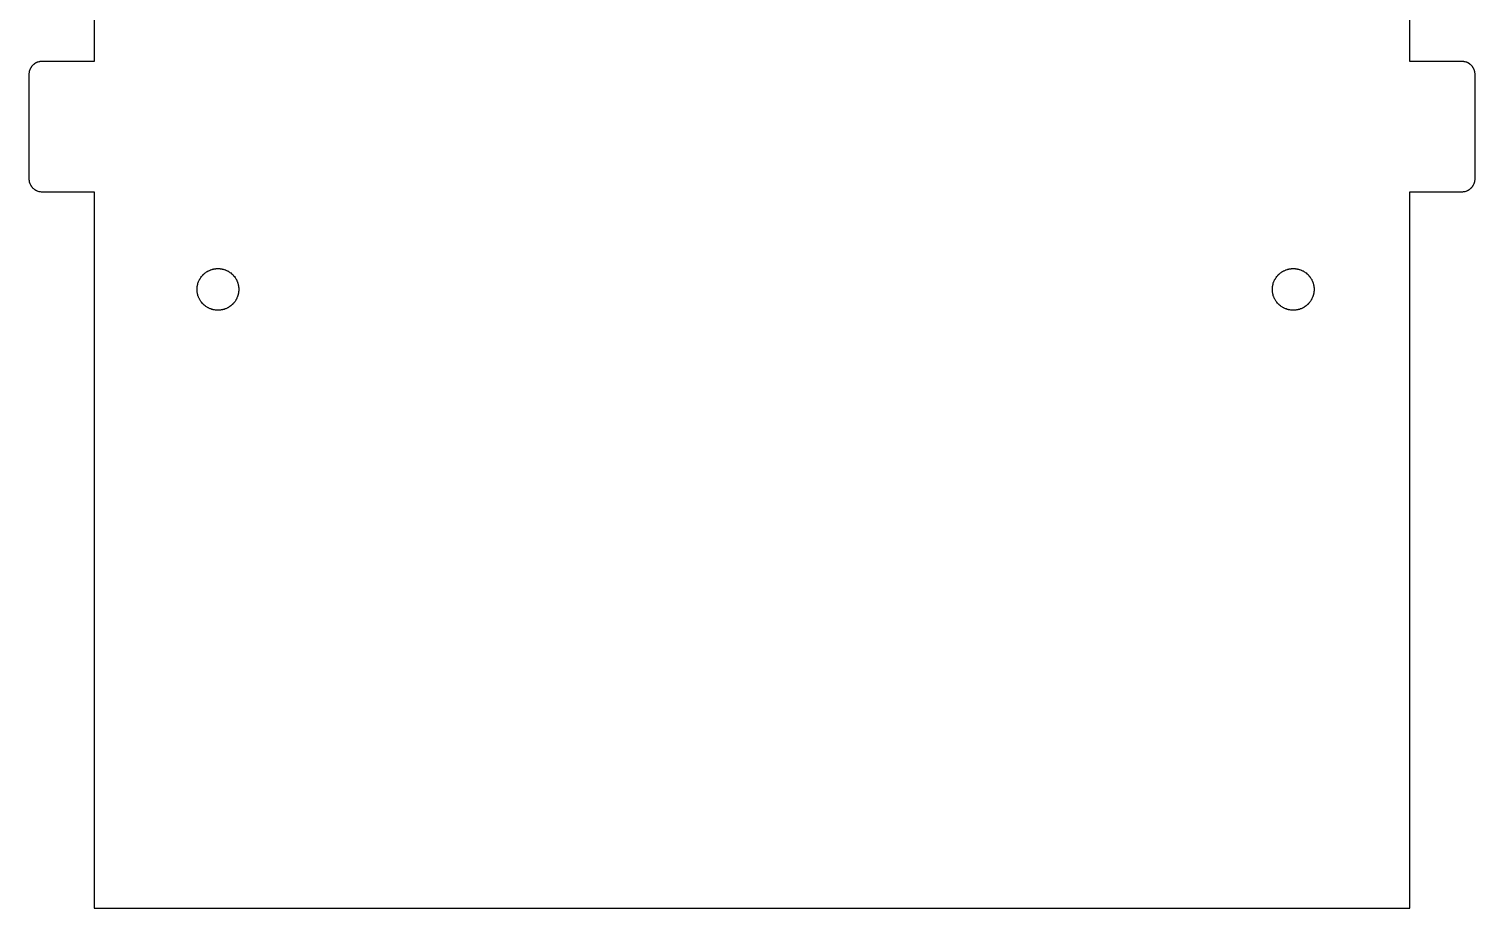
# Model space of a CAD drawing. Header units: metres. Extents: x -5 to 106, y 0 to 135.
# Drawn here: x -5 to 106, y 0 to 67.5 of the extents above; entities that cross this region are included whole.
import ezdxf

# ---------------------------------------------------------------- set-up
doc = ezdxf.new("R2010")
doc.units = ezdxf.units.M

msp = doc.modelspace()

# ---------------------------------------------------------------- linework, layer by layer
for p, q in [((0, 125), (0, 65)), ((100.95, 65), (100.95, 125)), ((-4.93359, 64.3584), (-4.95117, 64.3086)), ((-4.92676, 64.375), (-4.93359, 64.3584)), ((-4.9209, 64.3906), (-4.92676, 64.375)), ((-4.91309, 64.4062), (-4.9209, 64.3906)), ((-4.90625, 64.4229), (-4.91309, 64.4062)), ((-4.88281, 64.4697), (-4.90625, 64.4229)), ((-4.875, 64.4844), (-4.88281, 64.4697)), ((-4.86621, 64.5), (-4.875, 64.4844)), ((-4.85742, 64.5146), (-4.86621, 64.5)), ((-4.84766, 64.5303), (-4.85742, 64.5146)), ((-4.83887, 64.5449), (-4.84766, 64.5303)), ((-4.8291, 64.5596), (-4.83887, 64.5449)), ((-4.81934, 64.5732), (-4.8291, 64.5596)), ((-4.80859, 64.5879), (-4.81934, 64.5732)), ((-4.79883, 64.6016), (-4.80859, 64.5879)), ((-4.77734, 64.6289), (-4.79883, 64.6016)), ((-4.76562, 64.6426), (-4.77734, 64.6289)), ((-4.75488, 64.6562), (-4.76562, 64.6426)), ((-4.71973, 64.6943), (-4.75488, 64.6562)), ((-4.69434, 64.7197), (-4.71973, 64.6943)), ((-4.65625, 64.7549), (-4.69434, 64.7197)), ((-4.64258, 64.7656), (-4.65625, 64.7549)), ((-4.62891, 64.7773), (-4.64258, 64.7656)), ((-4.60156, 64.7988), (-4.62891, 64.7773)), ((-4.58789, 64.8086), (-4.60156, 64.7988)), ((-4.57324, 64.8193), (-4.58789, 64.8086)), ((-4.55957, 64.8291), (-4.57324, 64.8193)), ((-4.54492, 64.8389), (-4.55957, 64.8291)), ((-4.53027, 64.8477), (-4.54492, 64.8389)), ((-4.51465, 64.8574), (-4.53027, 64.8477)), ((-4.5, 64.8662), (-4.51465, 64.8574)), ((-4.48438, 64.875), (-4.5, 64.8662)), ((-4.46973, 64.8828), (-4.48438, 64.875)), ((-4.42285, 64.9062), (-4.46973, 64.8828)), ((-4.40625, 64.9131), (-4.42285, 64.9062)), ((-4.39062, 64.9209), (-4.40625, 64.9131)), ((-4.375, 64.9268), (-4.39062, 64.9209)), ((-4.3584, 64.9336), (-4.375, 64.9268)), ((-4.30859, 64.9512), (-4.3584, 64.9336)), ((-4.24219, 64.9707), (-4.30859, 64.9512)), ((-4.22461, 64.9746), (-4.24219, 64.9707)), ((-4.20801, 64.9785), (-4.22461, 64.9746)), ((-4.19043, 64.9814), (-4.20801, 64.9785)), ((-4.17383, 64.9844), (-4.19043, 64.9814)), ((-4.15625, 64.9873), (-4.17383, 64.9844)), ((-4.13965, 64.9902), (-4.15625, 64.9873)), ((-4.06934, 64.998), (-4.13965, 64.9902)), ((-4.05273, 64.999), (-4.06934, 64.998)), ((-4.03516, 64.999), (-4.05273, 64.999)), ((-4.01758, 65), (-4.03516, 64.999)), ((0, 65), (-4.01758, 65)), ((104.968, 65), (100.95, 65)), ((104.985, 64.999), (104.968, 65)), ((105.002, 64.999), (104.985, 64.999)), ((105.02, 64.998), (105.002, 64.999)), ((105.072, 64.9922), (105.02, 64.998)), ((105.089, 64.9902), (105.072, 64.9922)), ((105.124, 64.9844), (105.089, 64.9902)), ((105.141, 64.9814), (105.124, 64.9844)), ((105.158, 64.9785), (105.141, 64.9814)), ((105.175, 64.9746), (105.158, 64.9785)), ((105.192, 64.9707), (105.175, 64.9746)), ((105.259, 64.9512), (105.192, 64.9707)), ((105.309, 64.9336), (105.259, 64.9512)), ((105.324, 64.9268), (105.309, 64.9336)), ((105.341, 64.9209), (105.324, 64.9268)), ((105.356, 64.9131), (105.341, 64.9209)), ((105.373, 64.9062), (105.356, 64.9131)), ((105.42, 64.8828), (105.373, 64.9062)), ((105.435, 64.875), (105.42, 64.8828)), ((105.45, 64.8662), (105.435, 64.875)), ((105.465, 64.8574), (105.45, 64.8662)), ((105.479, 64.8477), (105.465, 64.8574)), ((105.495, 64.8389), (105.479, 64.8477)), ((105.509, 64.8291), (105.495, 64.8389)), ((105.523, 64.8193), (105.509, 64.8291)), ((105.538, 64.8086), (105.523, 64.8193)), ((105.552, 64.7988), (105.538, 64.8086)), ((105.579, 64.7773), (105.552, 64.7988)), ((105.593, 64.7656), (105.579, 64.7773)), ((105.606, 64.7549), (105.593, 64.7656)), ((105.645, 64.7197), (105.606, 64.7549)), ((105.657, 64.707), (105.645, 64.7197)), ((105.669, 64.6943), (105.657, 64.707)), ((105.682, 64.6816), (105.669, 64.6943)), ((105.705, 64.6562), (105.682, 64.6816)), ((105.716, 64.6426), (105.705, 64.6562)), ((105.728, 64.6289), (105.716, 64.6426)), ((105.749, 64.6016), (105.728, 64.6289)), ((105.759, 64.5879), (105.749, 64.6016)), ((105.77, 64.5732), (105.759, 64.5879)), ((105.779, 64.5596), (105.77, 64.5732)), ((105.789, 64.5449), (105.779, 64.5596)), ((105.798, 64.5303), (105.789, 64.5449)), ((105.808, 64.5146), (105.798, 64.5303)), ((105.816, 64.5), (105.808, 64.5146)), ((105.824, 64.4844), (105.816, 64.5)), ((105.833, 64.4697), (105.824, 64.4844)), ((105.856, 64.4229), (105.833, 64.4697)), ((105.863, 64.4062), (105.856, 64.4229)), ((105.877, 64.375), (105.863, 64.4062)), ((105.884, 64.3584), (105.877, 64.375)), ((105.901, 64.3086), (105.884, 64.3584)), ((-4.99902, 64.0352), (-5, 64.0176)), ((-5, 64.0176), (-5, 55.9824)), ((-4.99805, 64.0693), (-4.99902, 64.0527)), ((-4.99902, 64.0527), (-4.99902, 64.0352)), ((-4.99023, 64.1396), (-4.99805, 64.0693)), ((-4.9873, 64.1562), (-4.99023, 64.1396)), ((-4.98438, 64.1738), (-4.9873, 64.1562)), ((-4.98145, 64.1904), (-4.98438, 64.1738)), ((-4.97852, 64.208), (-4.98145, 64.1904)), ((-4.97461, 64.2246), (-4.97852, 64.208)), ((-4.9707, 64.2422), (-4.97461, 64.2246)), ((-4.95117, 64.3086), (-4.9707, 64.2422)), ((105.916, 64.2588), (105.901, 64.3086)), ((105.92, 64.2422), (105.916, 64.2588)), ((105.925, 64.2246), (105.92, 64.2422)), ((105.928, 64.208), (105.925, 64.2246)), ((105.932, 64.1904), (105.928, 64.208)), ((105.935, 64.1738), (105.932, 64.1904)), ((105.938, 64.1562), (105.935, 64.1738)), ((105.94, 64.1396), (105.938, 64.1562)), ((105.946, 64.0869), (105.94, 64.1396)), ((105.947, 64.0693), (105.946, 64.0869)), ((105.948, 64.0527), (105.947, 64.0693)), ((105.95, 64.0176), (105.948, 64.0527)), ((105.95, 55.9824), (105.95, 64.0176)), ((-5, 55.9824), (-4.99902, 55.9648)), ((-4.99902, 55.9648), (-4.99902, 55.9473)), ((-4.99902, 55.9473), (-4.99805, 55.9307)), ((-4.99805, 55.9307), (-4.99023, 55.8604)), ((-4.99023, 55.8604), (-4.9873, 55.8438)), ((-4.9873, 55.8438), (-4.98438, 55.8262)), ((-4.98438, 55.8262), (-4.98145, 55.8096)), ((-4.98145, 55.8096), (-4.97852, 55.792)), ((-4.97852, 55.792), (-4.97461, 55.7754)), ((-4.97461, 55.7754), (-4.9707, 55.7578)), ((-4.9707, 55.7578), (-4.95117, 55.6914)), ((-4.95117, 55.6914), (-4.93359, 55.6416)), ((-4.93359, 55.6416), (-4.92676, 55.625)), ((-4.92676, 55.625), (-4.9209, 55.6094)), ((-4.9209, 55.6094), (-4.91309, 55.5938)), ((-4.91309, 55.5938), (-4.90625, 55.5771)), ((-4.90625, 55.5771), (-4.88281, 55.5303)), ((-4.88281, 55.5303), (-4.875, 55.5156)), ((-4.875, 55.5156), (-4.86621, 55.5)), ((-4.86621, 55.5), (-4.85742, 55.4854)), ((-4.85742, 55.4854), (-4.84766, 55.4697)), ((105.798, 55.4697), (105.808, 55.4854)), ((105.808, 55.4854), (105.816, 55.5)), ((105.816, 55.5), (105.824, 55.5156)), ((105.824, 55.5156), (105.833, 55.5303)), ((105.833, 55.5303), (105.856, 55.5771)), ((105.856, 55.5771), (105.863, 55.5938)), ((105.863, 55.5938), (105.877, 55.625)), ((105.877, 55.625), (105.884, 55.6416)), ((105.884, 55.6416), (105.901, 55.6914)), ((105.901, 55.6914), (105.916, 55.7412)), ((105.916, 55.7412), (105.92, 55.7578)), ((105.92, 55.7578), (105.925, 55.7754)), ((105.925, 55.7754), (105.928, 55.792)), ((105.928, 55.792), (105.932, 55.8096)), ((105.932, 55.8096), (105.935, 55.8262)), ((105.935, 55.8262), (105.938, 55.8438)), ((105.938, 55.8438), (105.94, 55.8604)), ((105.94, 55.8604), (105.946, 55.9131)), ((105.946, 55.9131), (105.947, 55.9307)), ((105.947, 55.9307), (105.948, 55.9473)), ((105.948, 55.9473), (105.95, 55.9824)), ((-4.84766, 55.4697), (-4.83887, 55.4551)), ((-4.83887, 55.4551), (-4.8291, 55.4404)), ((-4.8291, 55.4404), (-4.81934, 55.4268)), ((-4.81934, 55.4268), (-4.80859, 55.4121)), ((-4.80859, 55.4121), (-4.79883, 55.3984)), ((-4.79883, 55.3984), (-4.77734, 55.3711)), ((-4.77734, 55.3711), (-4.76562, 55.3574)), ((-4.76562, 55.3574), (-4.75488, 55.3438)), ((-4.75488, 55.3438), (-4.71973, 55.3057)), ((-4.71973, 55.3057), (-4.69434, 55.2803)), ((-4.69434, 55.2803), (-4.65625, 55.2451)), ((-4.65625, 55.2451), (-4.64258, 55.2344)), ((-4.64258, 55.2344), (-4.62891, 55.2227)), ((-4.62891, 55.2227), (-4.60156, 55.2012)), ((-4.60156, 55.2012), (-4.58789, 55.1914)), ((-4.58789, 55.1914), (-4.57324, 55.1807)), ((-4.57324, 55.1807), (-4.55957, 55.1709)), ((-4.55957, 55.1709), (-4.54492, 55.1611)), ((-4.54492, 55.1611), (-4.53027, 55.1523)), ((-4.53027, 55.1523), (-4.51465, 55.1426)), ((-4.51465, 55.1426), (-4.5, 55.1338)), ((-4.5, 55.1338), (-4.48438, 55.125)), ((-4.48438, 55.125), (-4.46973, 55.1172)), ((-4.46973, 55.1172), (-4.42285, 55.0938)), ((-4.42285, 55.0938), (-4.40625, 55.0869)), ((-4.40625, 55.0869), (-4.39062, 55.0791)), ((-4.39062, 55.0791), (-4.375, 55.0732)), ((-4.375, 55.0732), (-4.3584, 55.0664)), ((-4.3584, 55.0664), (-4.30859, 55.0488)), ((-4.30859, 55.0488), (-4.24219, 55.0293)), ((-4.24219, 55.0293), (-4.22461, 55.0254)), ((-4.22461, 55.0254), (-4.20801, 55.0215)), ((-4.20801, 55.0215), (-4.19043, 55.0186)), ((-4.19043, 55.0186), (-4.17383, 55.0156)), ((-4.17383, 55.0156), (-4.15625, 55.0127)), ((-4.15625, 55.0127), (-4.13965, 55.0098)), ((-4.13965, 55.0098), (-4.06934, 55.002)), ((-4.06934, 55.002), (-4.05273, 55.001)), ((-4.05273, 55.001), (-4.03516, 55.001)), ((-4.03516, 55.001), (-4.01758, 55)), ((-4.01758, 55), (0, 55)), ((0, 55), (0, 0)), ((100.95, 55), (104.968, 55)), ((100.95, 0), (100.95, 55)), ((104.968, 55), (104.985, 55.001)), ((104.985, 55.001), (105.002, 55.001)), ((105.002, 55.001), (105.02, 55.002)), ((105.02, 55.002), (105.072, 55.0078)), ((105.072, 55.0078), (105.089, 55.0098)), ((105.089, 55.0098), (105.124, 55.0156)), ((105.124, 55.0156), (105.141, 55.0186)), ((105.141, 55.0186), (105.158, 55.0215)), ((105.158, 55.0215), (105.175, 55.0254)), ((105.175, 55.0254), (105.192, 55.0293)), ((105.192, 55.0293), (105.259, 55.0488)), ((105.259, 55.0488), (105.309, 55.0664)), ((105.309, 55.0664), (105.324, 55.0732)), ((105.324, 55.0732), (105.341, 55.0791)), ((105.341, 55.0791), (105.356, 55.0869)), ((105.356, 55.0869), (105.373, 55.0938)), ((105.373, 55.0938), (105.42, 55.1172)), ((105.42, 55.1172), (105.435, 55.125)), ((105.435, 55.125), (105.45, 55.1338)), ((105.45, 55.1338), (105.465, 55.1426)), ((105.465, 55.1426), (105.479, 55.1523)), ((105.479, 55.1523), (105.495, 55.1611)), ((105.495, 55.1611), (105.509, 55.1709)), ((105.509, 55.1709), (105.523, 55.1807)), ((105.523, 55.1807), (105.538, 55.1914)), ((105.538, 55.1914), (105.552, 55.2012)), ((105.552, 55.2012), (105.579, 55.2227)), ((105.579, 55.2227), (105.593, 55.2344)), ((105.593, 55.2344), (105.606, 55.2451)), ((105.606, 55.2451), (105.645, 55.2803)), ((105.645, 55.2803), (105.657, 55.293)), ((105.657, 55.293), (105.669, 55.3057)), ((105.669, 55.3057), (105.682, 55.3184)), ((105.682, 55.3184), (105.705, 55.3438)), ((105.705, 55.3438), (105.716, 55.3574)), ((105.716, 55.3574), (105.728, 55.3711)), ((105.728, 55.3711), (105.749, 55.3984)), ((105.749, 55.3984), (105.759, 55.4121)), ((105.759, 55.4121), (105.77, 55.4268)), ((105.77, 55.4268), (105.779, 55.4404)), ((105.779, 55.4404), (105.789, 55.4551)), ((105.789, 55.4551), (105.798, 55.4697)), ((8.58203, 48.8105), (8.62891, 48.8418)), ((8.62891, 48.8418), (8.67578, 48.8711)), ((8.67578, 48.8711), (8.7002, 48.8857)), ((8.7002, 48.8857), (8.74902, 48.9131)), ((8.74902, 48.9131), (8.77344, 48.9258)), ((8.77344, 48.9258), (8.79883, 48.9385)), ((8.79883, 48.9385), (8.84961, 48.9619)), ((8.84961, 48.9619), (8.90039, 48.9834)), ((8.90039, 48.9834), (8.92676, 48.9941)), ((8.92676, 48.9941), (8.95312, 49.0039)), ((8.95312, 49.0039), (9.03223, 49.0303)), ((9.03223, 49.0303), (9.05859, 49.0381)), ((9.05859, 49.0381), (9.08594, 49.0459)), ((9.08594, 49.0459), (9.11328, 49.0527)), ((9.11328, 49.0527), (9.13965, 49.0586)), ((9.13965, 49.0586), (9.16699, 49.0654)), ((9.16699, 49.0654), (9.19434, 49.0703)), ((9.19434, 49.0703), (9.22168, 49.0762)), ((9.22168, 49.0762), (9.25, 49.0801)), ((9.25, 49.0801), (9.30469, 49.0879)), ((9.30469, 49.0879), (9.33301, 49.0908)), ((9.33301, 49.0908), (9.36035, 49.0938)), ((9.36035, 49.0938), (9.38867, 49.0957)), ((9.38867, 49.0957), (9.41602, 49.0977)), ((9.41602, 49.0977), (9.47168, 49.0996)), ((9.47168, 49.0996), (9.52832, 49.0996)), ((9.52832, 49.0996), (9.58398, 49.0977)), ((9.58398, 49.0977), (9.61133, 49.0957)), ((9.61133, 49.0957), (9.63965, 49.0938)), ((9.63965, 49.0938), (9.66699, 49.0908)), ((9.66699, 49.0908), (9.69531, 49.0879)), ((9.69531, 49.0879), (9.75, 49.0801)), ((9.75, 49.0801), (9.77832, 49.0762)), ((9.77832, 49.0762), (9.80566, 49.0703)), ((9.80566, 49.0703), (9.83301, 49.0654)), ((9.83301, 49.0654), (9.86035, 49.0586)), ((9.86035, 49.0586), (9.88672, 49.0527)), ((9.88672, 49.0527), (9.91406, 49.0459)), ((9.91406, 49.0459), (9.94141, 49.0381)), ((9.94141, 49.0381), (9.96777, 49.0303)), ((9.96777, 49.0303), (10.0469, 49.0039)), ((10.0469, 49.0039), (10.0732, 48.9941)), ((10.0732, 48.9941), (10.0996, 48.9834)), ((10.0996, 48.9834), (10.1504, 48.9619)), ((10.1504, 48.9619), (10.2012, 48.9385)), ((10.2012, 48.9385), (10.2266, 48.9258)), ((10.2266, 48.9258), (10.251, 48.9131)), ((10.251, 48.9131), (10.2998, 48.8857)), ((10.2998, 48.8857), (10.3242, 48.8711)), ((10.3242, 48.8711), (10.3711, 48.8418)), ((10.3711, 48.8418), (10.418, 48.8105)), ((91.082, 48.8105), (91.1289, 48.8418)), ((91.1289, 48.8418), (91.1758, 48.8711)), ((91.1758, 48.8711), (91.2002, 48.8857)), ((91.2002, 48.8857), (91.249, 48.9131)), ((91.249, 48.9131), (91.2734, 48.9258)), ((91.2734, 48.9258), (91.2988, 48.9385)), ((91.2988, 48.9385), (91.3496, 48.9619)), ((91.3496, 48.9619), (91.4004, 48.9834)), ((91.4004, 48.9834), (91.4268, 48.9941)), ((91.4268, 48.9941), (91.4531, 49.0039)), ((91.4531, 49.0039), (91.5322, 49.0303)), ((91.5322, 49.0303), (91.5586, 49.0381)), ((91.5586, 49.0381), (91.5859, 49.0459)), ((91.5859, 49.0459), (91.6133, 49.0527)), ((91.6133, 49.0527), (91.6396, 49.0586)), ((91.6396, 49.0586), (91.667, 49.0654)), ((91.667, 49.0654), (91.6943, 49.0703)), ((91.6943, 49.0703), (91.7217, 49.0762)), ((91.7217, 49.0762), (91.75, 49.0801)), ((91.75, 49.0801), (91.8047, 49.0879)), ((91.8047, 49.0879), (91.833, 49.0908)), ((91.833, 49.0908), (91.8604, 49.0938)), ((91.8604, 49.0938), (91.8887, 49.0957)), ((91.8887, 49.0957), (91.916, 49.0977)), ((91.916, 49.0977), (91.9717, 49.0996)), ((91.9717, 49.0996), (92.0283, 49.0996)), ((92.0283, 49.0996), (92.084, 49.0977)), ((92.084, 49.0977), (92.1113, 49.0957)), ((92.1113, 49.0957), (92.1396, 49.0938)), ((92.1396, 49.0938), (92.167, 49.0908)), ((92.167, 49.0908), (92.1953, 49.0879)), ((92.1953, 49.0879), (92.25, 49.0801)), ((92.25, 49.0801), (92.2783, 49.0762)), ((92.2783, 49.0762), (92.3057, 49.0703)), ((92.3057, 49.0703), (92.333, 49.0654)), ((92.333, 49.0654), (92.3604, 49.0586)), ((92.3604, 49.0586), (92.3867, 49.0527)), ((92.3867, 49.0527), (92.4141, 49.0459)), ((92.4141, 49.0459), (92.4414, 49.0381)), ((92.4414, 49.0381), (92.4678, 49.0303)), ((92.4678, 49.0303), (92.5469, 49.0039)), ((92.5469, 49.0039), (92.5732, 48.9941)), ((92.5732, 48.9941), (92.5996, 48.9834)), ((92.5996, 48.9834), (92.6504, 48.9619)), ((92.6504, 48.9619), (92.7012, 48.9385)), ((92.7012, 48.9385), (92.7266, 48.9258)), ((92.7266, 48.9258), (92.751, 48.9131)), ((92.751, 48.9131), (92.7998, 48.8857)), ((92.7998, 48.8857), (92.8242, 48.8711)), ((92.8242, 48.8711), (92.8711, 48.8418)), ((92.8711, 48.8418), (92.918, 48.8105)), ((7.91211, 47.6953), (7.91992, 47.75)), ((7.91992, 47.75), (7.92383, 47.7783)), ((7.92383, 47.7783), (7.92969, 47.8057)), ((7.92969, 47.8057), (7.93457, 47.833)), ((7.93457, 47.833), (7.94141, 47.8604)), ((7.94141, 47.8604), (7.94727, 47.8867)), ((7.94727, 47.8867), (7.9541, 47.9141)), ((7.9541, 47.9141), (7.96191, 47.9414)), ((7.96191, 47.9414), (7.96973, 47.9678)), ((7.96973, 47.9678), (7.99609, 48.0469)), ((7.99609, 48.0469), (8.00586, 48.0732)), ((8.00586, 48.0732), (8.0166, 48.0996)), ((8.0166, 48.0996), (8.03809, 48.1504)), ((8.03809, 48.1504), (8.06152, 48.2012)), ((8.06152, 48.2012), (8.07422, 48.2266)), ((8.07422, 48.2266), (8.08691, 48.251)), ((8.08691, 48.251), (8.11426, 48.2998)), ((8.11426, 48.2998), (8.12891, 48.3242)), ((8.12891, 48.3242), (8.1582, 48.3711)), ((8.1582, 48.3711), (8.18945, 48.418)), ((8.18945, 48.418), (8.23926, 48.4854)), ((8.23926, 48.4854), (8.29199, 48.5498)), ((8.29199, 48.5498), (8.31055, 48.5703)), ((8.31055, 48.5703), (8.33008, 48.5908)), ((8.33008, 48.5908), (8.34863, 48.6113)), ((8.34863, 48.6113), (8.36816, 48.6318)), ((8.36816, 48.6318), (8.38867, 48.6514)), ((8.38867, 48.6514), (8.40918, 48.6699)), ((8.40918, 48.6699), (8.42969, 48.6895)), ((8.42969, 48.6895), (8.4502, 48.708)), ((8.4502, 48.708), (8.51465, 48.7607)), ((8.51465, 48.7607), (8.58203, 48.8105)), ((10.418, 48.8105), (10.4854, 48.7607)), ((10.4854, 48.7607), (10.5498, 48.708)), ((10.5498, 48.708), (10.5703, 48.6895)), ((10.5703, 48.6895), (10.5908, 48.6699)), ((10.5908, 48.6699), (10.6113, 48.6514)), ((10.6113, 48.6514), (10.6318, 48.6318)), ((10.6318, 48.6318), (10.6514, 48.6113)), ((10.6514, 48.6113), (10.6699, 48.5908)), ((10.6699, 48.5908), (10.6895, 48.5703)), ((10.6895, 48.5703), (10.708, 48.5498)), ((10.708, 48.5498), (10.7607, 48.4854)), ((10.7607, 48.4854), (10.8105, 48.418)), ((10.8105, 48.418), (10.8418, 48.3711)), ((10.8418, 48.3711), (10.8711, 48.3242)), ((10.8711, 48.3242), (10.8857, 48.2998)), ((10.8857, 48.2998), (10.9131, 48.251)), ((10.9131, 48.251), (10.9258, 48.2266)), ((10.9258, 48.2266), (10.9385, 48.2012)), ((10.9385, 48.2012), (10.9619, 48.1504)), ((10.9619, 48.1504), (10.9834, 48.0996)), ((10.9834, 48.0996), (10.9941, 48.0732)), ((10.9941, 48.0732), (11.0039, 48.0469)), ((11.0039, 48.0469), (11.0303, 47.9678)), ((11.0303, 47.9678), (11.0381, 47.9414)), ((11.0381, 47.9414), (11.0459, 47.9141)), ((11.0459, 47.9141), (11.0527, 47.8867)), ((11.0527, 47.8867), (11.0586, 47.8604)), ((11.0586, 47.8604), (11.0654, 47.833)), ((11.0654, 47.833), (11.0703, 47.8057)), ((11.0703, 47.8057), (11.0762, 47.7783)), ((11.0762, 47.7783), (11.0801, 47.75)), ((11.0801, 47.75), (11.0879, 47.6953)), ((90.4121, 47.6953), (90.4199, 47.75)), ((90.4199, 47.75), (90.4238, 47.7783)), ((90.4238, 47.7783), (90.4297, 47.8057)), ((90.4297, 47.8057), (90.4346, 47.833)), ((90.4346, 47.833), (90.4414, 47.8604)), ((90.4414, 47.8604), (90.4473, 47.8867)), ((90.4473, 47.8867), (90.4541, 47.9141)), ((90.4541, 47.9141), (90.4619, 47.9414)), ((90.4619, 47.9414), (90.4697, 47.9678)), ((90.4697, 47.9678), (90.4961, 48.0469)), ((90.4961, 48.0469), (90.5059, 48.0732)), ((90.5059, 48.0732), (90.5166, 48.0996)), ((90.5166, 48.0996), (90.5381, 48.1504)), ((90.5381, 48.1504), (90.5615, 48.2012)), ((90.5615, 48.2012), (90.5742, 48.2266)), ((90.5742, 48.2266), (90.5869, 48.251)), ((90.5869, 48.251), (90.6143, 48.2998)), ((90.6143, 48.2998), (90.6289, 48.3242)), ((90.6289, 48.3242), (90.6582, 48.3711)), ((90.6582, 48.3711), (90.6895, 48.418)), ((90.6895, 48.418), (90.7393, 48.4854)), ((90.7393, 48.4854), (90.792, 48.5498)), ((90.792, 48.5498), (90.8105, 48.5703)), ((90.8105, 48.5703), (90.8301, 48.5908)), ((90.8301, 48.5908), (90.8486, 48.6113)), ((90.8486, 48.6113), (90.8682, 48.6318)), ((90.8682, 48.6318), (90.8887, 48.6514)), ((90.8887, 48.6514), (90.9092, 48.6699)), ((90.9092, 48.6699), (90.9297, 48.6895)), ((90.9297, 48.6895), (90.9502, 48.708)), ((90.9502, 48.708), (91.0146, 48.7607)), ((91.0146, 48.7607), (91.082, 48.8105)), ((92.918, 48.8105), (92.9854, 48.7607)), ((92.9854, 48.7607), (93.0498, 48.708)), ((93.0498, 48.708), (93.0703, 48.6895)), ((93.0703, 48.6895), (93.0908, 48.6699)), ((93.0908, 48.6699), (93.1113, 48.6514)), ((93.1113, 48.6514), (93.1318, 48.6318)), ((93.1318, 48.6318), (93.1514, 48.6113)), ((93.1514, 48.6113), (93.1699, 48.5908)), ((93.1699, 48.5908), (93.1895, 48.5703)), ((93.1895, 48.5703), (93.208, 48.5498)), ((93.208, 48.5498), (93.2607, 48.4854)), ((93.2607, 48.4854), (93.3105, 48.418)), ((93.3105, 48.418), (93.3418, 48.3711)), ((93.3418, 48.3711), (93.3711, 48.3242)), ((93.3711, 48.3242), (93.3857, 48.2998)), ((93.3857, 48.2998), (93.4131, 48.251)), ((93.4131, 48.251), (93.4258, 48.2266)), ((93.4258, 48.2266), (93.4385, 48.2012)), ((93.4385, 48.2012), (93.4619, 48.1504)), ((93.4619, 48.1504), (93.4834, 48.0996)), ((93.4834, 48.0996), (93.4941, 48.0732)), ((93.4941, 48.0732), (93.5039, 48.0469)), ((93.5039, 48.0469), (93.5303, 47.9678)), ((93.5303, 47.9678), (93.5381, 47.9414)), ((93.5381, 47.9414), (93.5459, 47.9141)), ((93.5459, 47.9141), (93.5527, 47.8867)), ((93.5527, 47.8867), (93.5586, 47.8604)), ((93.5586, 47.8604), (93.5654, 47.833)), ((93.5654, 47.833), (93.5703, 47.8057)), ((93.5703, 47.8057), (93.5762, 47.7783)), ((93.5762, 47.7783), (93.5801, 47.75)), ((93.5801, 47.75), (93.5879, 47.6953)), ((7.90039, 47.5283), (7.90234, 47.584)), ((7.90039, 47.4717), (7.90039, 47.5283)), ((7.90234, 47.416), (7.90039, 47.4717)), ((7.90234, 47.584), (7.9043, 47.6113)), ((7.9043, 47.3887), (7.90234, 47.416)), ((7.9043, 47.6113), (7.90625, 47.6396)), ((7.90625, 47.3604), (7.9043, 47.3887)), ((7.90625, 47.6396), (7.90918, 47.667)), ((7.90918, 47.333), (7.90625, 47.3604)), ((7.90918, 47.667), (7.91211, 47.6953)), ((7.91211, 47.3047), (7.90918, 47.333)), ((7.91992, 47.25), (7.91211, 47.3047)), ((7.92383, 47.2217), (7.91992, 47.25)), ((7.92969, 47.1943), (7.92383, 47.2217)), ((7.93457, 47.167), (7.92969, 47.1943)), ((7.94141, 47.1396), (7.93457, 47.167)), ((7.94727, 47.1133), (7.94141, 47.1396)), ((7.9541, 47.0859), (7.94727, 47.1133)), ((7.96191, 47.0586), (7.9541, 47.0859)), ((7.96973, 47.0322), (7.96191, 47.0586)), ((7.99609, 46.9531), (7.96973, 47.0322)), ((8.00586, 46.9268), (7.99609, 46.9531)), ((8.0166, 46.9004), (8.00586, 46.9268)), ((8.03809, 46.8496), (8.0166, 46.9004)), ((8.06152, 46.7988), (8.03809, 46.8496)), ((8.07422, 46.7734), (8.06152, 46.7988)), ((8.08691, 46.749), (8.07422, 46.7734)), ((8.11426, 46.7002), (8.08691, 46.749)), ((8.12891, 46.6758), (8.11426, 46.7002)), ((8.1582, 46.6289), (8.12891, 46.6758)), ((8.18945, 46.582), (8.1582, 46.6289)), ((10.8418, 46.6289), (10.8105, 46.582)), ((10.8711, 46.6758), (10.8418, 46.6289)), ((10.8857, 46.7002), (10.8711, 46.6758)), ((10.9131, 46.749), (10.8857, 46.7002)), ((10.9258, 46.7734), (10.9131, 46.749)), ((10.9385, 46.7988), (10.9258, 46.7734)), ((10.9619, 46.8496), (10.9385, 46.7988)), ((10.9834, 46.9004), (10.9619, 46.8496)), ((10.9941, 46.9268), (10.9834, 46.9004)), ((11.0039, 46.9531), (10.9941, 46.9268)), ((11.0303, 47.0322), (11.0039, 46.9531)), ((11.0381, 47.0586), (11.0303, 47.0322)), ((11.0459, 47.0859), (11.0381, 47.0586)), ((11.0527, 47.1133), (11.0459, 47.0859)), ((11.0586, 47.1396), (11.0527, 47.1133)), ((11.0654, 47.167), (11.0586, 47.1396)), ((11.0703, 47.1943), (11.0654, 47.167)), ((11.0762, 47.2217), (11.0703, 47.1943)), ((11.0801, 47.25), (11.0762, 47.2217)), ((11.0879, 47.3047), (11.0801, 47.25)), ((11.0879, 47.6953), (11.0908, 47.667)), ((11.0908, 47.333), (11.0879, 47.3047)), ((11.0908, 47.667), (11.0938, 47.6396)), ((11.0938, 47.3604), (11.0908, 47.333)), ((11.0938, 47.6396), (11.0957, 47.6113)), ((11.0957, 47.3887), (11.0938, 47.3604)), ((11.0957, 47.6113), (11.0977, 47.584)), ((11.0977, 47.416), (11.0957, 47.3887)), ((11.0977, 47.584), (11.0996, 47.5283)), ((11.0996, 47.4717), (11.0977, 47.416)), ((11.0996, 47.5283), (11.0996, 47.4717)), ((90.4004, 47.5283), (90.4023, 47.584)), ((90.4004, 47.4717), (90.4004, 47.5283)), ((90.4023, 47.416), (90.4004, 47.4717)), ((90.4023, 47.584), (90.4043, 47.6113)), ((90.4043, 47.3887), (90.4023, 47.416)), ((90.4043, 47.6113), (90.4062, 47.6396)), ((90.4062, 47.3604), (90.4043, 47.3887)), ((90.4062, 47.6396), (90.4092, 47.667)), ((90.4092, 47.333), (90.4062, 47.3604)), ((90.4092, 47.667), (90.4121, 47.6953)), ((90.4121, 47.3047), (90.4092, 47.333)), ((90.4199, 47.25), (90.4121, 47.3047)), ((90.4238, 47.2217), (90.4199, 47.25)), ((90.4297, 47.1943), (90.4238, 47.2217)), ((90.4346, 47.167), (90.4297, 47.1943)), ((90.4414, 47.1396), (90.4346, 47.167)), ((90.4473, 47.1133), (90.4414, 47.1396)), ((90.4541, 47.0859), (90.4473, 47.1133)), ((90.4619, 47.0586), (90.4541, 47.0859)), ((90.4697, 47.0322), (90.4619, 47.0586)), ((90.4961, 46.9531), (90.4697, 47.0322)), ((90.5059, 46.9268), (90.4961, 46.9531)), ((90.5166, 46.9004), (90.5059, 46.9268)), ((90.5381, 46.8496), (90.5166, 46.9004)), ((90.5615, 46.7988), (90.5381, 46.8496)), ((90.5742, 46.7734), (90.5615, 46.7988)), ((90.5869, 46.749), (90.5742, 46.7734)), ((90.6143, 46.7002), (90.5869, 46.749)), ((90.6289, 46.6758), (90.6143, 46.7002)), ((90.6582, 46.6289), (90.6289, 46.6758)), ((90.6895, 46.582), (90.6582, 46.6289)), ((93.3418, 46.6289), (93.3105, 46.582)), ((93.3711, 46.6758), (93.3418, 46.6289)), ((93.3857, 46.7002), (93.3711, 46.6758)), ((93.4131, 46.749), (93.3857, 46.7002)), ((93.4258, 46.7734), (93.4131, 46.749)), ((93.4385, 46.7988), (93.4258, 46.7734)), ((93.4619, 46.8496), (93.4385, 46.7988)), ((93.4834, 46.9004), (93.4619, 46.8496)), ((93.4941, 46.9268), (93.4834, 46.9004)), ((93.5039, 46.9531), (93.4941, 46.9268)), ((93.5303, 47.0322), (93.5039, 46.9531)), ((93.5381, 47.0586), (93.5303, 47.0322)), ((93.5459, 47.0859), (93.5381, 47.0586)), ((93.5527, 47.1133), (93.5459, 47.0859)), ((93.5586, 47.1396), (93.5527, 47.1133)), ((93.5654, 47.167), (93.5586, 47.1396)), ((93.5703, 47.1943), (93.5654, 47.167)), ((93.5762, 47.2217), (93.5703, 47.1943)), ((93.5801, 47.25), (93.5762, 47.2217)), ((93.5879, 47.3047), (93.5801, 47.25)), ((93.5879, 47.6953), (93.5908, 47.667)), ((93.5908, 47.333), (93.5879, 47.3047)), ((93.5908, 47.667), (93.5938, 47.6396)), ((93.5938, 47.3604), (93.5908, 47.333)), ((93.5938, 47.6396), (93.5957, 47.6113)), ((93.5957, 47.3887), (93.5938, 47.3604)), ((93.5957, 47.6113), (93.5977, 47.584)), ((93.5977, 47.416), (93.5957, 47.3887)), ((93.5977, 47.584), (93.5996, 47.5283)), ((93.5996, 47.4717), (93.5977, 47.416)), ((93.5996, 47.5283), (93.5996, 47.4717)), ((8.23926, 46.5146), (8.18945, 46.582)), ((8.29199, 46.4502), (8.23926, 46.5146)), ((8.31055, 46.4297), (8.29199, 46.4502)), ((8.33008, 46.4092), (8.31055, 46.4297)), ((8.34863, 46.3887), (8.33008, 46.4092)), ((8.36816, 46.3682), (8.34863, 46.3887)), ((8.38867, 46.3486), (8.36816, 46.3682)), ((8.40918, 46.3301), (8.38867, 46.3486)), ((8.42969, 46.3105), (8.40918, 46.3301)), ((8.4502, 46.292), (8.42969, 46.3105)), ((8.51465, 46.2393), (8.4502, 46.292)), ((8.58203, 46.1895), (8.51465, 46.2393)), ((8.62891, 46.1582), (8.58203, 46.1895)), ((8.67578, 46.1289), (8.62891, 46.1582)), ((8.7002, 46.1143), (8.67578, 46.1289)), ((8.74902, 46.0869), (8.7002, 46.1143)), ((8.77344, 46.0742), (8.74902, 46.0869)), ((8.79883, 46.0615), (8.77344, 46.0742)), ((8.84961, 46.0381), (8.79883, 46.0615)), ((8.90039, 46.0166), (8.84961, 46.0381)), ((8.92676, 46.0059), (8.90039, 46.0166)), ((8.95312, 45.9961), (8.92676, 46.0059)), ((9.03223, 45.9697), (8.95312, 45.9961)), ((9.05859, 45.9619), (9.03223, 45.9697)), ((9.08594, 45.9541), (9.05859, 45.9619)), ((9.11328, 45.9473), (9.08594, 45.9541)), ((9.13965, 45.9414), (9.11328, 45.9473)), ((9.16699, 45.9346), (9.13965, 45.9414)), ((9.19434, 45.9297), (9.16699, 45.9346)), ((9.22168, 45.9238), (9.19434, 45.9297)), ((9.25, 45.9199), (9.22168, 45.9238)), ((9.30469, 45.9121), (9.25, 45.9199)), ((9.33301, 45.9092), (9.30469, 45.9121)), ((9.36035, 45.9062), (9.33301, 45.9092)), ((9.38867, 45.9043), (9.36035, 45.9062)), ((9.41602, 45.9023), (9.38867, 45.9043)), ((9.47168, 45.9004), (9.41602, 45.9023)), ((9.52832, 45.9004), (9.47168, 45.9004)), ((9.58398, 45.9023), (9.52832, 45.9004)), ((9.61133, 45.9043), (9.58398, 45.9023)), ((9.63965, 45.9062), (9.61133, 45.9043)), ((9.66699, 45.9092), (9.63965, 45.9062)), ((9.69531, 45.9121), (9.66699, 45.9092)), ((9.75, 45.9199), (9.69531, 45.9121)), ((9.77832, 45.9238), (9.75, 45.9199)), ((9.80566, 45.9297), (9.77832, 45.9238)), ((9.83301, 45.9346), (9.80566, 45.9297)), ((9.86035, 45.9414), (9.83301, 45.9346)), ((9.88672, 45.9473), (9.86035, 45.9414)), ((9.91406, 45.9541), (9.88672, 45.9473)), ((9.94141, 45.9619), (9.91406, 45.9541)), ((9.96777, 45.9697), (9.94141, 45.9619)), ((10.0469, 45.9961), (9.96777, 45.9697)), ((10.0732, 46.0059), (10.0469, 45.9961)), ((10.0996, 46.0166), (10.0732, 46.0059)), ((10.1504, 46.0381), (10.0996, 46.0166)), ((10.2012, 46.0615), (10.1504, 46.0381)), ((10.2266, 46.0742), (10.2012, 46.0615)), ((10.251, 46.0869), (10.2266, 46.0742)), ((10.2998, 46.1143), (10.251, 46.0869)), ((10.3242, 46.1289), (10.2998, 46.1143)), ((10.3711, 46.1582), (10.3242, 46.1289)), ((10.418, 46.1895), (10.3711, 46.1582)), ((10.4854, 46.2393), (10.418, 46.1895)), ((10.5498, 46.292), (10.4854, 46.2393)), ((10.5703, 46.3105), (10.5498, 46.292)), ((10.5908, 46.3301), (10.5703, 46.3105)), ((10.6113, 46.3486), (10.5908, 46.3301)), ((10.6318, 46.3682), (10.6113, 46.3486)), ((10.6514, 46.3887), (10.6318, 46.3682)), ((10.6699, 46.4092), (10.6514, 46.3887)), ((10.6895, 46.4297), (10.6699, 46.4092)), ((10.708, 46.4502), (10.6895, 46.4297)), ((10.7607, 46.5146), (10.708, 46.4502)), ((10.8105, 46.582), (10.7607, 46.5146)), ((90.7393, 46.5146), (90.6895, 46.582)), ((90.792, 46.4502), (90.7393, 46.5146)), ((90.8105, 46.4297), (90.792, 46.4502)), ((90.8301, 46.4092), (90.8105, 46.4297)), ((90.8486, 46.3887), (90.8301, 46.4092)), ((90.8682, 46.3682), (90.8486, 46.3887)), ((90.8887, 46.3486), (90.8682, 46.3682)), ((90.9092, 46.3301), (90.8887, 46.3486)), ((90.9297, 46.3105), (90.9092, 46.3301)), ((90.9502, 46.292), (90.9297, 46.3105)), ((91.0146, 46.2393), (90.9502, 46.292)), ((91.082, 46.1895), (91.0146, 46.2393)), ((91.1289, 46.1582), (91.082, 46.1895)), ((91.1758, 46.1289), (91.1289, 46.1582)), ((91.2002, 46.1143), (91.1758, 46.1289)), ((91.249, 46.0869), (91.2002, 46.1143)), ((91.2734, 46.0742), (91.249, 46.0869)), ((91.2988, 46.0615), (91.2734, 46.0742)), ((91.3496, 46.0381), (91.2988, 46.0615)), ((91.4004, 46.0166), (91.3496, 46.0381)), ((91.4268, 46.0059), (91.4004, 46.0166)), ((91.4531, 45.9961), (91.4268, 46.0059)), ((91.5322, 45.9697), (91.4531, 45.9961)), ((91.5586, 45.9619), (91.5322, 45.9697)), ((91.5859, 45.9541), (91.5586, 45.9619)), ((91.6133, 45.9473), (91.5859, 45.9541)), ((91.6396, 45.9414), (91.6133, 45.9473)), ((91.667, 45.9346), (91.6396, 45.9414)), ((91.6943, 45.9297), (91.667, 45.9346)), ((91.7217, 45.9238), (91.6943, 45.9297)), ((91.75, 45.9199), (91.7217, 45.9238)), ((91.8047, 45.9121), (91.75, 45.9199)), ((91.833, 45.9092), (91.8047, 45.9121)), ((91.8604, 45.9062), (91.833, 45.9092)), ((91.8887, 45.9043), (91.8604, 45.9062)), ((91.916, 45.9023), (91.8887, 45.9043)), ((91.9717, 45.9004), (91.916, 45.9023)), ((92.0283, 45.9004), (91.9717, 45.9004)), ((92.084, 45.9023), (92.0283, 45.9004)), ((92.1113, 45.9043), (92.084, 45.9023)), ((92.1396, 45.9062), (92.1113, 45.9043)), ((92.167, 45.9092), (92.1396, 45.9062)), ((92.1953, 45.9121), (92.167, 45.9092)), ((92.25, 45.9199), (92.1953, 45.9121)), ((92.2783, 45.9238), (92.25, 45.9199)), ((92.3057, 45.9297), (92.2783, 45.9238)), ((92.333, 45.9346), (92.3057, 45.9297)), ((92.3604, 45.9414), (92.333, 45.9346)), ((92.3867, 45.9473), (92.3604, 45.9414)), ((92.4141, 45.9541), (92.3867, 45.9473)), ((92.4414, 45.9619), (92.4141, 45.9541)), ((92.4678, 45.9697), (92.4414, 45.9619)), ((92.5469, 45.9961), (92.4678, 45.9697)), ((92.5732, 46.0059), (92.5469, 45.9961)), ((92.5996, 46.0166), (92.5732, 46.0059)), ((92.6504, 46.0381), (92.5996, 46.0166)), ((92.7012, 46.0615), (92.6504, 46.0381)), ((92.7266, 46.0742), (92.7012, 46.0615)), ((92.751, 46.0869), (92.7266, 46.0742)), ((92.7998, 46.1143), (92.751, 46.0869)), ((92.8242, 46.1289), (92.7998, 46.1143)), ((92.8711, 46.1582), (92.8242, 46.1289)), ((92.918, 46.1895), (92.8711, 46.1582)), ((92.9854, 46.2393), (92.918, 46.1895)), ((93.0498, 46.292), (92.9854, 46.2393)), ((93.0703, 46.3105), (93.0498, 46.292)), ((93.0908, 46.3301), (93.0703, 46.3105)), ((93.1113, 46.3486), (93.0908, 46.3301)), ((93.1318, 46.3682), (93.1113, 46.3486)), ((93.1514, 46.3887), (93.1318, 46.3682)), ((93.1699, 46.4092), (93.1514, 46.3887)), ((93.1895, 46.4297), (93.1699, 46.4092)), ((93.208, 46.4502), (93.1895, 46.4297)), ((93.2607, 46.5146), (93.208, 46.4502)), ((93.3105, 46.582), (93.2607, 46.5146)), ((0, 0), (100.95, 0))]:
    msp.add_line(p, q)

doc.saveas('drawing.dxf')
